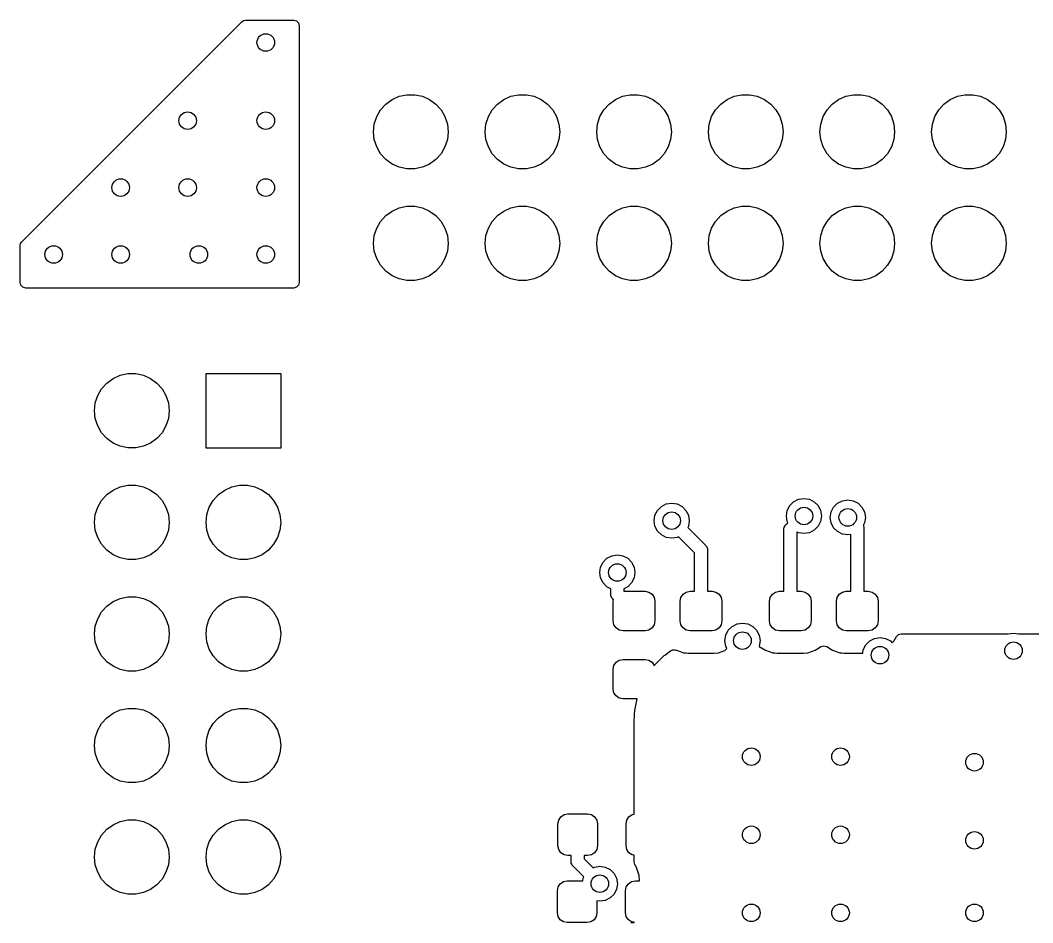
# Model space of a CAD drawing. Extents: x 6.5 to 8.1, y -3.85 to -2.25.
# Drawn here: x 6.5 to 7.407, y -3.059 to -2.25 of the extents above; entities that cross this region are included whole.
import ezdxf

# ---------------------------------------------------------------- set-up
doc = ezdxf.new("R2010")
doc.units = 0
doc.header["$MEASUREMENT"] = 0
doc.layers.add('BLACK', color=7, linetype='CONTINUOUS')

msp = doc.modelspace()

# ---------------------------------------------------------------- linework, layer by layer
at = {"layer": 'BLACK', "linetype": 'CONTINUOUS'}
for p, q in [((6.50145, -2.44858), (6.69858, -2.25145)), ((6.69858, -2.25145), (6.70016, -2.25039)), ((6.70016, -2.25039), (6.70203, -2.25002)), ((6.70203, -2.25002), (6.74512, -2.25002)), ((6.74512, -2.25002), (6.74756, -2.25067)), ((6.74756, -2.25067), (6.74935, -2.25246)), ((6.74935, -2.25246), (6.75, -2.2549)), ((6.75, -2.2549), (6.75, -2.48512)), ((6.82761, -2.32513), (6.83327, -2.32102)), ((6.83327, -2.32102), (6.83966, -2.31817)), ((6.83966, -2.31817), (6.8465, -2.31672)), ((6.8465, -2.31672), (6.8535, -2.31672)), ((6.8535, -2.31672), (6.86034, -2.31817)), ((6.86034, -2.31817), (6.86673, -2.32102)), ((6.86673, -2.32102), (6.87239, -2.32513)), ((6.92761, -2.32513), (6.93327, -2.32102)), ((6.93327, -2.32102), (6.93966, -2.31817)), ((6.93966, -2.31817), (6.9465, -2.31672)), ((6.9465, -2.31672), (6.9535, -2.31672)), ((6.9535, -2.31672), (6.96034, -2.31817)), ((6.96034, -2.31817), (6.96673, -2.32102)), ((6.96673, -2.32102), (6.97239, -2.32513)), ((7.02761, -2.32513), (7.03327, -2.32102)), ((7.03327, -2.32102), (7.03966, -2.31817)), ((7.03966, -2.31817), (7.0465, -2.31672)), ((7.0465, -2.31672), (7.0535, -2.31672)), ((7.0535, -2.31672), (7.06034, -2.31817)), ((7.06034, -2.31817), (7.06673, -2.32102)), ((7.06673, -2.32102), (7.07239, -2.32513)), ((7.12761, -2.32513), (7.13327, -2.32102)), ((7.13327, -2.32102), (7.13966, -2.31817)), ((7.13966, -2.31817), (7.1465, -2.31672)), ((7.1465, -2.31672), (7.1535, -2.31672)), ((7.1535, -2.31672), (7.16034, -2.31817)), ((7.16034, -2.31817), (7.16673, -2.32102)), ((7.16673, -2.32102), (7.17239, -2.32513)), ((7.22761, -2.32513), (7.23327, -2.32102)), ((7.23327, -2.32102), (7.23966, -2.31817)), ((7.23966, -2.31817), (7.2465, -2.31672)), ((7.2465, -2.31672), (7.2535, -2.31672)), ((7.2535, -2.31672), (7.26034, -2.31817)), ((7.26034, -2.31817), (7.26673, -2.32102)), ((7.26673, -2.32102), (7.27239, -2.32513)), ((7.32761, -2.32513), (7.33327, -2.32102)), ((7.33327, -2.32102), (7.33966, -2.31817)), ((7.33966, -2.31817), (7.3465, -2.31672)), ((7.3465, -2.31672), (7.3535, -2.31672)), ((7.3535, -2.31672), (7.36034, -2.31817)), ((7.36034, -2.31817), (7.36673, -2.32102)), ((7.36673, -2.32102), (7.37239, -2.32513)), ((6.81943, -2.33639), (6.82293, -2.33033)), ((6.82293, -2.33033), (6.82761, -2.32513)), ((6.87239, -2.32513), (6.87707, -2.33033)), ((6.87707, -2.33033), (6.88057, -2.33639)), ((6.91943, -2.33639), (6.92293, -2.33033)), ((6.92293, -2.33033), (6.92761, -2.32513)), ((6.97239, -2.32513), (6.97707, -2.33033)), ((6.97707, -2.33033), (6.98057, -2.33639)), ((7.01943, -2.33639), (7.02293, -2.33033)), ((7.02293, -2.33033), (7.02761, -2.32513)), ((7.07239, -2.32513), (7.07707, -2.33033)), ((7.07707, -2.33033), (7.08057, -2.33639)), ((7.11943, -2.33639), (7.12293, -2.33033)), ((7.12293, -2.33033), (7.12761, -2.32513)), ((7.17239, -2.32513), (7.17707, -2.33033)), ((7.17707, -2.33033), (7.18057, -2.33639)), ((7.21943, -2.33639), (7.22293, -2.33033)), ((7.22293, -2.33033), (7.22761, -2.32513)), ((7.27239, -2.32513), (7.27707, -2.33033)), ((7.27707, -2.33033), (7.28057, -2.33639)), ((7.31943, -2.33639), (7.32293, -2.33033)), ((7.32293, -2.33033), (7.32761, -2.32513)), ((7.37239, -2.32513), (7.37707, -2.33033)), ((7.37707, -2.33033), (7.38057, -2.33639)), ((6.81727, -2.34304), (6.81943, -2.33639)), ((6.88057, -2.33639), (6.88273, -2.34304)), ((6.91727, -2.34304), (6.91943, -2.33639)), ((6.98057, -2.33639), (6.98273, -2.34304)), ((7.01727, -2.34304), (7.01943, -2.33639)), ((7.08057, -2.33639), (7.08273, -2.34304)), ((7.11727, -2.34304), (7.11943, -2.33639)), ((7.18057, -2.33639), (7.18273, -2.34304)), ((7.21727, -2.34304), (7.21943, -2.33639)), ((7.28057, -2.33639), (7.28273, -2.34304)), ((7.31727, -2.34304), (7.31943, -2.33639)), ((7.38057, -2.33639), (7.38273, -2.34304)), ((6.81654, -2.35), (6.81727, -2.34304)), ((6.88273, -2.34304), (6.88346, -2.35)), ((6.91654, -2.35), (6.91727, -2.34304)), ((6.98273, -2.34304), (6.98346, -2.35)), ((7.01654, -2.35), (7.01727, -2.34304)), ((7.08273, -2.34304), (7.08346, -2.35)), ((7.11654, -2.35), (7.11727, -2.34304)), ((7.18273, -2.34304), (7.18346, -2.35)), ((7.21654, -2.35), (7.21727, -2.34304)), ((7.28273, -2.34304), (7.28346, -2.35)), ((7.31654, -2.35), (7.31727, -2.34304)), ((7.38273, -2.34304), (7.38346, -2.35)), ((6.81727, -2.35696), (6.81654, -2.35)), ((6.81943, -2.36361), (6.81727, -2.35696)), ((6.88273, -2.35696), (6.88057, -2.36361)), ((6.88346, -2.35), (6.88273, -2.35696)), ((6.91727, -2.35696), (6.91654, -2.35)), ((6.91943, -2.36361), (6.91727, -2.35696)), ((6.98273, -2.35696), (6.98057, -2.36361)), ((6.98346, -2.35), (6.98273, -2.35696)), ((7.01727, -2.35696), (7.01654, -2.35)), ((7.01943, -2.36361), (7.01727, -2.35696)), ((7.08273, -2.35696), (7.08057, -2.36361)), ((7.08346, -2.35), (7.08273, -2.35696)), ((7.11727, -2.35696), (7.11654, -2.35)), ((7.11943, -2.36361), (7.11727, -2.35696)), ((7.18273, -2.35696), (7.18057, -2.36361)), ((7.18346, -2.35), (7.18273, -2.35696)), ((7.21727, -2.35696), (7.21654, -2.35)), ((7.21943, -2.36361), (7.21727, -2.35696)), ((7.28273, -2.35696), (7.28057, -2.36361)), ((7.28346, -2.35), (7.28273, -2.35696)), ((7.31727, -2.35696), (7.31654, -2.35)), ((7.31943, -2.36361), (7.31727, -2.35696)), ((7.38273, -2.35696), (7.38057, -2.36361)), ((7.38346, -2.35), (7.38273, -2.35696)), ((6.82293, -2.36967), (6.81943, -2.36361)), ((6.88057, -2.36361), (6.87707, -2.36967)), ((6.92293, -2.36967), (6.91943, -2.36361)), ((6.98057, -2.36361), (6.97707, -2.36967)), ((7.02293, -2.36967), (7.01943, -2.36361)), ((7.08057, -2.36361), (7.07707, -2.36967)), ((7.12293, -2.36967), (7.11943, -2.36361)), ((7.18057, -2.36361), (7.17707, -2.36967)), ((7.22293, -2.36967), (7.21943, -2.36361)), ((7.28057, -2.36361), (7.27707, -2.36967)), ((7.32293, -2.36967), (7.31943, -2.36361)), ((7.38057, -2.36361), (7.37707, -2.36967)), ((6.82761, -2.37487), (6.82293, -2.36967)), ((6.83327, -2.37898), (6.82761, -2.37487)), ((6.87239, -2.37487), (6.86673, -2.37898)), ((6.87707, -2.36967), (6.87239, -2.37487)), ((6.92761, -2.37487), (6.92293, -2.36967)), ((6.93327, -2.37898), (6.92761, -2.37487)), ((6.97239, -2.37487), (6.96673, -2.37898)), ((6.97707, -2.36967), (6.97239, -2.37487)), ((7.02761, -2.37487), (7.02293, -2.36967)), ((7.03327, -2.37898), (7.02761, -2.37487)), ((7.07239, -2.37487), (7.06673, -2.37898)), ((7.07707, -2.36967), (7.07239, -2.37487)), ((7.12761, -2.37487), (7.12293, -2.36967)), ((7.13327, -2.37898), (7.12761, -2.37487)), ((7.17239, -2.37487), (7.16673, -2.37898)), ((7.17707, -2.36967), (7.17239, -2.37487)), ((7.22761, -2.37487), (7.22293, -2.36967)), ((7.23327, -2.37898), (7.22761, -2.37487)), ((7.27239, -2.37487), (7.26673, -2.37898)), ((7.27707, -2.36967), (7.27239, -2.37487)), ((7.32761, -2.37487), (7.32293, -2.36967)), ((7.33327, -2.37898), (7.32761, -2.37487)), ((7.37239, -2.37487), (7.36673, -2.37898)), ((7.37707, -2.36967), (7.37239, -2.37487)), ((6.83966, -2.38183), (6.83327, -2.37898)), ((6.8465, -2.38328), (6.83966, -2.38183)), ((6.8535, -2.38328), (6.8465, -2.38328)), ((6.86034, -2.38183), (6.8535, -2.38328)), ((6.86673, -2.37898), (6.86034, -2.38183)), ((6.93966, -2.38183), (6.93327, -2.37898)), ((6.9465, -2.38328), (6.93966, -2.38183)), ((6.9535, -2.38328), (6.9465, -2.38328)), ((6.96034, -2.38183), (6.9535, -2.38328)), ((6.96673, -2.37898), (6.96034, -2.38183)), ((7.03966, -2.38183), (7.03327, -2.37898)), ((7.0465, -2.38328), (7.03966, -2.38183)), ((7.0535, -2.38328), (7.0465, -2.38328)), ((7.06034, -2.38183), (7.0535, -2.38328)), ((7.06673, -2.37898), (7.06034, -2.38183)), ((7.13966, -2.38183), (7.13327, -2.37898)), ((7.1465, -2.38328), (7.13966, -2.38183)), ((7.1535, -2.38328), (7.1465, -2.38328)), ((7.16034, -2.38183), (7.1535, -2.38328)), ((7.16673, -2.37898), (7.16034, -2.38183)), ((7.23966, -2.38183), (7.23327, -2.37898)), ((7.2465, -2.38328), (7.23966, -2.38183)), ((7.2535, -2.38328), (7.2465, -2.38328)), ((7.26034, -2.38183), (7.2535, -2.38328)), ((7.26673, -2.37898), (7.26034, -2.38183)), ((7.33966, -2.38183), (7.33327, -2.37898)), ((7.3465, -2.38328), (7.33966, -2.38183)), ((7.3535, -2.38328), (7.3465, -2.38328)), ((7.36034, -2.38183), (7.3535, -2.38328)), ((7.36673, -2.37898), (7.36034, -2.38183)), ((6.82761, -2.42513), (6.83327, -2.42102)), ((6.83327, -2.42102), (6.83966, -2.41817)), ((6.83966, -2.41817), (6.8465, -2.41672)), ((6.8465, -2.41672), (6.8535, -2.41672)), ((6.8535, -2.41672), (6.86034, -2.41817)), ((6.86034, -2.41817), (6.86673, -2.42102)), ((6.86673, -2.42102), (6.87239, -2.42513)), ((6.92761, -2.42513), (6.93327, -2.42102)), ((6.93327, -2.42102), (6.93966, -2.41817)), ((6.93966, -2.41817), (6.9465, -2.41672)), ((6.9465, -2.41672), (6.9535, -2.41672)), ((6.9535, -2.41672), (6.96034, -2.41817)), ((6.96034, -2.41817), (6.96673, -2.42102)), ((6.96673, -2.42102), (6.97239, -2.42513)), ((7.02761, -2.42513), (7.03327, -2.42102)), ((7.03327, -2.42102), (7.03966, -2.41817)), ((7.03966, -2.41817), (7.0465, -2.41672)), ((7.0465, -2.41672), (7.0535, -2.41672)), ((7.0535, -2.41672), (7.06034, -2.41817)), ((7.06034, -2.41817), (7.06673, -2.42102)), ((7.06673, -2.42102), (7.07239, -2.42513)), ((7.12761, -2.42513), (7.13327, -2.42102)), ((7.13327, -2.42102), (7.13966, -2.41817)), ((7.13966, -2.41817), (7.1465, -2.41672)), ((7.1465, -2.41672), (7.1535, -2.41672)), ((7.1535, -2.41672), (7.16034, -2.41817)), ((7.16034, -2.41817), (7.16673, -2.42102)), ((7.16673, -2.42102), (7.17239, -2.42513)), ((7.22761, -2.42513), (7.23327, -2.42102)), ((7.23327, -2.42102), (7.23966, -2.41817)), ((7.23966, -2.41817), (7.2465, -2.41672)), ((7.2465, -2.41672), (7.2535, -2.41672)), ((7.2535, -2.41672), (7.26034, -2.41817)), ((7.26034, -2.41817), (7.26673, -2.42102)), ((7.26673, -2.42102), (7.27239, -2.42513)), ((7.32761, -2.42513), (7.33327, -2.42102)), ((7.33327, -2.42102), (7.33966, -2.41817)), ((7.33966, -2.41817), (7.3465, -2.41672)), ((7.3465, -2.41672), (7.3535, -2.41672)), ((7.3535, -2.41672), (7.36034, -2.41817)), ((7.36034, -2.41817), (7.36673, -2.42102)), ((7.36673, -2.42102), (7.37239, -2.42513)), ((6.81943, -2.43639), (6.82293, -2.43033)), ((6.82293, -2.43033), (6.82761, -2.42513)), ((6.87239, -2.42513), (6.87707, -2.43033)), ((6.87707, -2.43033), (6.88057, -2.43639)), ((6.91943, -2.43639), (6.92293, -2.43033)), ((6.92293, -2.43033), (6.92761, -2.42513)), ((6.97239, -2.42513), (6.97707, -2.43033)), ((6.97707, -2.43033), (6.98057, -2.43639)), ((7.01943, -2.43639), (7.02293, -2.43033)), ((7.02293, -2.43033), (7.02761, -2.42513)), ((7.07239, -2.42513), (7.07707, -2.43033)), ((7.07707, -2.43033), (7.08057, -2.43639)), ((7.11943, -2.43639), (7.12293, -2.43033)), ((7.12293, -2.43033), (7.12761, -2.42513)), ((7.17239, -2.42513), (7.17707, -2.43033)), ((7.17707, -2.43033), (7.18057, -2.43639)), ((7.21943, -2.43639), (7.22293, -2.43033)), ((7.22293, -2.43033), (7.22761, -2.42513)), ((7.27239, -2.42513), (7.27707, -2.43033)), ((7.27707, -2.43033), (7.28057, -2.43639)), ((7.31943, -2.43639), (7.32293, -2.43033)), ((7.32293, -2.43033), (7.32761, -2.42513)), ((7.37239, -2.42513), (7.37707, -2.43033)), ((7.37707, -2.43033), (7.38057, -2.43639)), ((6.81727, -2.44304), (6.81943, -2.43639)), ((6.88057, -2.43639), (6.88273, -2.44304)), ((6.91727, -2.44304), (6.91943, -2.43639)), ((6.98057, -2.43639), (6.98273, -2.44304)), ((7.01727, -2.44304), (7.01943, -2.43639)), ((7.08057, -2.43639), (7.08273, -2.44304)), ((7.11727, -2.44304), (7.11943, -2.43639)), ((7.18057, -2.43639), (7.18273, -2.44304)), ((7.21727, -2.44304), (7.21943, -2.43639)), ((7.28057, -2.43639), (7.28273, -2.44304)), ((7.31727, -2.44304), (7.31943, -2.43639)), ((7.38057, -2.43639), (7.38273, -2.44304)), ((6.50039, -2.45016), (6.50145, -2.44858)), ((6.81654, -2.45), (6.81727, -2.44304)), ((6.88273, -2.44304), (6.88346, -2.45)), ((6.91654, -2.45), (6.91727, -2.44304)), ((6.98273, -2.44304), (6.98346, -2.45)), ((7.01654, -2.45), (7.01727, -2.44304)), ((7.08273, -2.44304), (7.08346, -2.45)), ((7.11654, -2.45), (7.11727, -2.44304)), ((7.18273, -2.44304), (7.18346, -2.45)), ((7.21654, -2.45), (7.21727, -2.44304)), ((7.28273, -2.44304), (7.28346, -2.45)), ((7.31654, -2.45), (7.31727, -2.44304)), ((7.38273, -2.44304), (7.38346, -2.45)), ((6.50002, -2.45203), (6.50039, -2.45016)), ((6.50002, -2.48512), (6.50002, -2.45203)), ((6.81727, -2.45696), (6.81654, -2.45)), ((6.81943, -2.46361), (6.81727, -2.45696)), ((6.88273, -2.45696), (6.88057, -2.46361)), ((6.88346, -2.45), (6.88273, -2.45696)), ((6.91727, -2.45696), (6.91654, -2.45)), ((6.91943, -2.46361), (6.91727, -2.45696)), ((6.98273, -2.45696), (6.98057, -2.46361)), ((6.98346, -2.45), (6.98273, -2.45696)), ((7.01727, -2.45696), (7.01654, -2.45)), ((7.01943, -2.46361), (7.01727, -2.45696)), ((7.08273, -2.45696), (7.08057, -2.46361)), ((7.08346, -2.45), (7.08273, -2.45696)), ((7.11727, -2.45696), (7.11654, -2.45)), ((7.11943, -2.46361), (7.11727, -2.45696)), ((7.18273, -2.45696), (7.18057, -2.46361)), ((7.18346, -2.45), (7.18273, -2.45696)), ((7.21727, -2.45696), (7.21654, -2.45)), ((7.21943, -2.46361), (7.21727, -2.45696)), ((7.28273, -2.45696), (7.28057, -2.46361)), ((7.28346, -2.45), (7.28273, -2.45696)), ((7.31727, -2.45696), (7.31654, -2.45)), ((7.31943, -2.46361), (7.31727, -2.45696)), ((7.38273, -2.45696), (7.38057, -2.46361)), ((7.38346, -2.45), (7.38273, -2.45696)), ((6.82293, -2.46967), (6.81943, -2.46361)), ((6.88057, -2.46361), (6.87707, -2.46967)), ((6.92293, -2.46967), (6.91943, -2.46361)), ((6.98057, -2.46361), (6.97707, -2.46967)), ((7.02293, -2.46967), (7.01943, -2.46361)), ((7.08057, -2.46361), (7.07707, -2.46967)), ((7.12293, -2.46967), (7.11943, -2.46361)), ((7.18057, -2.46361), (7.17707, -2.46967)), ((7.22293, -2.46967), (7.21943, -2.46361)), ((7.28057, -2.46361), (7.27707, -2.46967)), ((7.32293, -2.46967), (7.31943, -2.46361)), ((7.38057, -2.46361), (7.37707, -2.46967)), ((6.82761, -2.47487), (6.82293, -2.46967)), ((6.83327, -2.47898), (6.82761, -2.47487)), ((6.87239, -2.47487), (6.86673, -2.47898)), ((6.87707, -2.46967), (6.87239, -2.47487)), ((6.92761, -2.47487), (6.92293, -2.46967)), ((6.93327, -2.47898), (6.92761, -2.47487)), ((6.97239, -2.47487), (6.96673, -2.47898)), ((6.97707, -2.46967), (6.97239, -2.47487)), ((7.02761, -2.47487), (7.02293, -2.46967)), ((7.03327, -2.47898), (7.02761, -2.47487)), ((7.07239, -2.47487), (7.06673, -2.47898)), ((7.07707, -2.46967), (7.07239, -2.47487)), ((7.12761, -2.47487), (7.12293, -2.46967)), ((7.13327, -2.47898), (7.12761, -2.47487)), ((7.17239, -2.47487), (7.16673, -2.47898)), ((7.17707, -2.46967), (7.17239, -2.47487)), ((7.22761, -2.47487), (7.22293, -2.46967)), ((7.23327, -2.47898), (7.22761, -2.47487)), ((7.27239, -2.47487), (7.26673, -2.47898)), ((7.27707, -2.46967), (7.27239, -2.47487)), ((7.32761, -2.47487), (7.32293, -2.46967)), ((7.33327, -2.47898), (7.32761, -2.47487)), ((7.37239, -2.47487), (7.36673, -2.47898)), ((7.37707, -2.46967), (7.37239, -2.47487)), ((6.50067, -2.48756), (6.50002, -2.48512)), ((6.75, -2.48512), (6.74935, -2.48756)), ((6.83966, -2.48183), (6.83327, -2.47898)), ((6.8465, -2.48328), (6.83966, -2.48183)), ((6.8535, -2.48328), (6.8465, -2.48328)), ((6.86034, -2.48183), (6.8535, -2.48328)), ((6.86673, -2.47898), (6.86034, -2.48183)), ((6.93966, -2.48183), (6.93327, -2.47898)), ((6.9465, -2.48328), (6.93966, -2.48183)), ((6.9535, -2.48328), (6.9465, -2.48328)), ((6.96034, -2.48183), (6.9535, -2.48328)), ((6.96673, -2.47898), (6.96034, -2.48183)), ((7.03966, -2.48183), (7.03327, -2.47898)), ((7.0465, -2.48328), (7.03966, -2.48183)), ((7.0535, -2.48328), (7.0465, -2.48328)), ((7.06034, -2.48183), (7.0535, -2.48328)), ((7.06673, -2.47898), (7.06034, -2.48183)), ((7.13966, -2.48183), (7.13327, -2.47898)), ((7.1465, -2.48328), (7.13966, -2.48183)), ((7.1535, -2.48328), (7.1465, -2.48328)), ((7.16034, -2.48183), (7.1535, -2.48328)), ((7.16673, -2.47898), (7.16034, -2.48183)), ((7.23966, -2.48183), (7.23327, -2.47898)), ((7.2465, -2.48328), (7.23966, -2.48183)), ((7.2535, -2.48328), (7.2465, -2.48328)), ((7.26034, -2.48183), (7.2535, -2.48328)), ((7.26673, -2.47898), (7.26034, -2.48183)), ((7.33966, -2.48183), (7.33327, -2.47898)), ((7.3465, -2.48328), (7.33966, -2.48183)), ((7.3535, -2.48328), (7.3465, -2.48328)), ((7.36034, -2.48183), (7.3535, -2.48328)), ((7.36673, -2.47898), (7.36034, -2.48183)), ((6.50246, -2.48935), (6.50067, -2.48756)), ((6.5049, -2.49), (6.50246, -2.48935)), ((6.74512, -2.49), (6.5049, -2.49)), ((6.74756, -2.48935), (6.74512, -2.49)), ((6.74935, -2.48756), (6.74756, -2.48935)), ((6.58966, -2.56817), (6.5965, -2.56672)), ((6.5965, -2.56672), (6.6035, -2.56672)), ((6.6035, -2.56672), (6.61034, -2.56817)), ((6.66654, -2.63346), (6.66654, -2.56654)), ((6.66654, -2.56654), (6.73346, -2.56654)), ((6.73346, -2.56654), (6.73346, -2.63346)), ((6.57293, -2.58033), (6.57761, -2.57513)), ((6.57761, -2.57513), (6.58327, -2.57102)), ((6.58327, -2.57102), (6.58966, -2.56817)), ((6.61034, -2.56817), (6.61673, -2.57102)), ((6.61673, -2.57102), (6.62239, -2.57513)), ((6.62239, -2.57513), (6.62707, -2.58033)), ((6.56943, -2.58639), (6.57293, -2.58033)), ((6.62707, -2.58033), (6.63057, -2.58639)), ((6.56654, -2.6), (6.56727, -2.59304)), ((6.56727, -2.59304), (6.56943, -2.58639)), ((6.63057, -2.58639), (6.63273, -2.59304)), ((6.63273, -2.59304), (6.63346, -2.6)), ((6.56727, -2.60696), (6.56654, -2.6)), ((6.63346, -2.6), (6.63273, -2.60696)), ((6.56943, -2.61361), (6.56727, -2.60696)), ((6.63273, -2.60696), (6.63057, -2.61361)), ((6.57293, -2.61967), (6.56943, -2.61361)), ((6.57761, -2.62487), (6.57293, -2.61967)), ((6.62707, -2.61967), (6.62239, -2.62487)), ((6.63057, -2.61361), (6.62707, -2.61967)), ((6.58327, -2.62898), (6.57761, -2.62487)), ((6.58966, -2.63183), (6.58327, -2.62898)), ((6.61673, -2.62898), (6.61034, -2.63183)), ((6.62239, -2.62487), (6.61673, -2.62898)), ((6.5965, -2.63328), (6.58966, -2.63183)), ((6.6035, -2.63328), (6.5965, -2.63328)), ((6.61034, -2.63183), (6.6035, -2.63328)), ((6.73346, -2.63346), (6.66654, -2.63346)), ((6.58966, -2.66817), (6.5965, -2.66672)), ((6.5965, -2.66672), (6.6035, -2.66672)), ((6.6035, -2.66672), (6.61034, -2.66817)), ((6.68966, -2.66817), (6.6965, -2.66672)), ((6.6965, -2.66672), (6.7035, -2.66672)), ((6.7035, -2.66672), (6.71034, -2.66817)), ((6.57293, -2.68033), (6.57761, -2.67513)), ((6.57761, -2.67513), (6.58327, -2.67102)), ((6.58327, -2.67102), (6.58966, -2.66817)), ((6.61034, -2.66817), (6.61673, -2.67102)), ((6.61673, -2.67102), (6.62239, -2.67513)), ((6.62239, -2.67513), (6.62707, -2.68033)), ((6.67293, -2.68033), (6.67761, -2.67513)), ((6.67761, -2.67513), (6.68327, -2.67102)), ((6.68327, -2.67102), (6.68966, -2.66817)), ((6.71034, -2.66817), (6.71673, -2.67102)), ((6.71673, -2.67102), (6.72239, -2.67513)), ((6.72239, -2.67513), (6.72707, -2.68033)), ((6.56943, -2.68639), (6.57293, -2.68033)), ((6.62707, -2.68033), (6.63057, -2.68639)), ((6.66943, -2.68639), (6.67293, -2.68033)), ((6.72707, -2.68033), (6.73057, -2.68639)), ((7.07445, -2.68578), (7.07884, -2.68354)), ((7.07884, -2.68354), (7.08371, -2.68277)), ((7.08371, -2.68277), (7.08858, -2.68354)), ((7.08858, -2.68354), (7.09297, -2.68578)), ((7.18722, -2.68943), (7.18946, -2.68504)), ((7.18946, -2.68504), (7.19294, -2.68156)), ((7.19294, -2.68156), (7.19733, -2.67932)), ((7.19733, -2.67932), (7.2022, -2.67855)), ((7.2022, -2.67855), (7.20707, -2.67932)), ((7.20707, -2.67932), (7.21146, -2.68156)), ((7.21146, -2.68156), (7.21494, -2.68504)), ((7.21494, -2.68504), (7.21718, -2.68943)), ((7.22872, -2.68634), (7.2322, -2.68285)), ((7.2322, -2.68285), (7.2366, -2.68062)), ((7.2366, -2.68062), (7.24146, -2.67985)), ((7.24146, -2.67985), (7.24633, -2.68062)), ((7.24633, -2.68062), (7.25072, -2.68285)), ((7.25072, -2.68285), (7.2542, -2.68634)), ((6.56654, -2.7), (6.56727, -2.69304)), ((6.56727, -2.69304), (6.56943, -2.68639)), ((6.63057, -2.68639), (6.63273, -2.69304)), ((6.63273, -2.69304), (6.63346, -2.7)), ((6.66654, -2.7), (6.66727, -2.69304)), ((6.66727, -2.69304), (6.66943, -2.68639)), ((6.73057, -2.68639), (6.73273, -2.69304)), ((6.73273, -2.69304), (6.73346, -2.7)), ((7.06796, -2.69852), (7.06873, -2.69365)), ((7.06873, -2.69365), (7.07097, -2.68926)), ((7.07097, -2.68926), (7.07445, -2.68578)), ((7.09297, -2.68578), (7.09645, -2.68926)), ((7.09645, -2.68926), (7.09869, -2.69365)), ((7.09869, -2.69365), (7.09946, -2.69852)), ((7.18645, -2.6943), (7.18722, -2.68943)), ((7.18722, -2.69917), (7.18645, -2.6943)), ((7.21718, -2.68943), (7.21795, -2.6943)), ((7.21795, -2.6943), (7.21718, -2.69917)), ((7.22571, -2.69559), (7.22648, -2.69073)), ((7.22648, -2.69073), (7.22872, -2.68634)), ((7.2542, -2.68634), (7.25644, -2.69073)), ((7.25644, -2.69073), (7.25721, -2.69559)), ((6.56727, -2.70696), (6.56654, -2.7)), ((6.63346, -2.7), (6.63273, -2.70696)), ((6.66727, -2.70696), (6.66654, -2.7)), ((6.73346, -2.7), (6.73273, -2.70696)), ((7.06873, -2.70339), (7.06796, -2.69852)), ((7.07097, -2.70778), (7.06873, -2.70339)), ((7.09869, -2.70339), (7.09809, -2.70455)), ((7.09946, -2.69852), (7.09869, -2.70339)), ((7.18489, -2.70355), (7.18544, -2.703)), ((7.18544, -2.703), (7.18582, -2.70232)), ((7.18582, -2.70232), (7.18782, -2.70033)), ((7.18782, -2.70033), (7.18722, -2.69917)), ((7.21718, -2.69917), (7.21494, -2.70356)), ((7.22648, -2.70046), (7.22571, -2.69559)), ((7.22872, -2.70485), (7.22648, -2.70046)), ((7.25644, -2.70046), (7.25551, -2.70228)), ((7.25551, -2.70228), (7.2557, -2.7026)), ((7.2557, -2.7026), (7.2557, -2.70338)), ((7.2557, -2.70338), (7.25591, -2.70413)), ((7.25721, -2.69559), (7.25644, -2.70046)), ((6.56943, -2.71361), (6.56727, -2.70696)), ((6.63273, -2.70696), (6.63057, -2.71361)), ((6.66943, -2.71361), (6.66727, -2.70696)), ((6.73273, -2.70696), (6.73057, -2.71361)), ((7.07445, -2.71126), (7.07097, -2.70778)), ((7.07884, -2.7135), (7.07445, -2.71126)), ((7.09809, -2.70455), (7.11418, -2.72063)), ((7.18409, -2.7065), (7.1843, -2.70575)), ((7.18409, -2.76177), (7.18409, -2.7065)), ((7.1843, -2.70497), (7.18468, -2.7043)), ((7.1843, -2.70575), (7.1843, -2.70497)), ((7.18468, -2.7043), (7.18489, -2.70355)), ((7.19617, -2.70868), (7.19591, -2.70895)), ((7.19591, -2.70895), (7.19591, -2.76177)), ((7.19733, -2.70928), (7.19617, -2.70868)), ((7.2022, -2.71005), (7.19733, -2.70928)), ((7.20707, -2.70928), (7.2022, -2.71005)), ((7.21146, -2.70704), (7.20707, -2.70928)), ((7.21494, -2.70356), (7.21146, -2.70704)), ((7.2322, -2.70833), (7.22872, -2.70485)), ((7.2366, -2.71057), (7.2322, -2.70833)), ((7.24146, -2.71134), (7.2366, -2.71057)), ((7.24409, -2.71093), (7.24146, -2.71134)), ((7.24409, -2.76177), (7.24409, -2.71093)), ((7.25591, -2.70413), (7.25591, -2.76177)), ((6.57293, -2.71967), (6.56943, -2.71361)), ((6.57761, -2.72487), (6.57293, -2.71967)), ((6.62707, -2.71967), (6.62239, -2.72487)), ((6.63057, -2.71361), (6.62707, -2.71967)), ((6.67293, -2.71967), (6.66943, -2.71361)), ((6.67761, -2.72487), (6.67293, -2.71967)), ((6.72707, -2.71967), (6.72239, -2.72487)), ((6.73057, -2.71361), (6.72707, -2.71967)), ((7.08371, -2.71427), (7.07884, -2.7135)), ((7.08858, -2.7135), (7.08371, -2.71427)), ((7.08974, -2.7129), (7.08858, -2.7135)), ((7.10409, -2.72726), (7.08974, -2.7129)), ((7.11418, -2.72063), (7.11456, -2.72131)), ((7.11456, -2.72131), (7.11511, -2.72186)), ((6.58327, -2.72898), (6.57761, -2.72487)), ((6.58966, -2.73183), (6.58327, -2.72898)), ((6.61673, -2.72898), (6.61034, -2.73183)), ((6.62239, -2.72487), (6.61673, -2.72898)), ((6.68327, -2.72898), (6.67761, -2.72487)), ((6.68966, -2.73183), (6.68327, -2.72898)), ((6.71673, -2.72898), (6.71034, -2.73183)), ((6.72239, -2.72487), (6.71673, -2.72898)), ((7.02574, -2.73226), (7.03013, -2.73002)), ((7.03013, -2.73002), (7.035, -2.72925)), ((7.035, -2.72925), (7.03987, -2.73002)), ((7.03987, -2.73002), (7.04426, -2.73226)), ((7.10409, -2.76177), (7.10409, -2.72726)), ((7.11511, -2.72186), (7.11532, -2.72261)), ((7.11532, -2.72261), (7.1157, -2.72328)), ((7.1157, -2.72328), (7.1157, -2.72406)), ((7.1157, -2.72406), (7.11591, -2.72481)), ((7.11591, -2.72481), (7.11591, -2.76177)), ((6.5965, -2.73328), (6.58966, -2.73183)), ((6.6035, -2.73328), (6.5965, -2.73328)), ((6.61034, -2.73183), (6.6035, -2.73328)), ((6.6965, -2.73328), (6.68966, -2.73183)), ((6.7035, -2.73328), (6.6965, -2.73328)), ((6.71034, -2.73183), (6.7035, -2.73328)), ((7.02002, -2.74013), (7.02226, -2.73574)), ((7.02226, -2.73574), (7.02574, -2.73226)), ((7.04426, -2.73226), (7.04774, -2.73574)), ((7.04774, -2.73574), (7.04998, -2.74013)), ((7.01925, -2.745), (7.02002, -2.74013)), ((7.02002, -2.74987), (7.01925, -2.745)), ((7.04998, -2.74013), (7.05075, -2.745)), ((7.05075, -2.745), (7.04998, -2.74987)), ((7.02226, -2.75426), (7.02002, -2.74987)), ((7.02574, -2.75774), (7.02226, -2.75426)), ((7.02909, -2.75945), (7.02574, -2.75774)), ((7.04426, -2.75774), (7.04091, -2.75945)), ((7.04774, -2.75426), (7.04426, -2.75774)), ((7.04998, -2.74987), (7.04774, -2.75426)), ((6.58966, -2.76817), (6.5965, -2.76672)), ((6.5965, -2.76672), (6.6035, -2.76672)), ((6.6035, -2.76672), (6.61034, -2.76817)), ((6.68966, -2.76817), (6.6965, -2.76672)), ((6.6965, -2.76672), (6.7035, -2.76672)), ((6.7035, -2.76672), (6.71034, -2.76817)), ((7.02909, -2.76449), (7.02909, -2.75945)), ((7.0293, -2.76524), (7.02909, -2.76449)), ((7.0293, -2.76602), (7.0293, -2.76524)), ((7.02968, -2.76669), (7.0293, -2.76602)), ((7.02989, -2.76744), (7.02968, -2.76669)), ((7.04091, -2.75945), (7.04091, -2.76177)), ((7.04091, -2.76177), (7.05984, -2.76177)), ((7.05984, -2.76177), (7.06323, -2.76245)), ((7.06323, -2.76245), (7.06611, -2.76437)), ((7.06611, -2.76437), (7.06803, -2.76724)), ((7.09197, -2.76724), (7.09389, -2.76437)), ((7.09389, -2.76437), (7.09677, -2.76245)), ((7.09677, -2.76245), (7.10016, -2.76177)), ((7.10016, -2.76177), (7.10409, -2.76177)), ((7.11591, -2.76177), (7.11984, -2.76177)), ((7.11984, -2.76177), (7.12323, -2.76245)), ((7.12323, -2.76245), (7.12611, -2.76437)), ((7.12611, -2.76437), (7.12803, -2.76724)), ((7.17197, -2.76724), (7.17389, -2.76437)), ((7.17389, -2.76437), (7.17677, -2.76245)), ((7.17677, -2.76245), (7.18016, -2.76177)), ((7.18016, -2.76177), (7.18409, -2.76177)), ((7.19591, -2.76177), (7.19984, -2.76177)), ((7.19984, -2.76177), (7.20323, -2.76245)), ((7.20323, -2.76245), (7.20611, -2.76437)), ((7.20611, -2.76437), (7.20803, -2.76724)), ((7.23197, -2.76724), (7.23389, -2.76437)), ((7.23389, -2.76437), (7.23677, -2.76245)), ((7.23677, -2.76245), (7.24016, -2.76177)), ((7.24016, -2.76177), (7.24409, -2.76177)), ((7.25591, -2.76177), (7.25984, -2.76177)), ((7.25984, -2.76177), (7.26323, -2.76245)), ((7.26323, -2.76245), (7.26611, -2.76437)), ((7.26611, -2.76437), (7.26803, -2.76724)), ((6.57293, -2.78033), (6.57761, -2.77513)), ((6.57761, -2.77513), (6.58327, -2.77102)), ((6.58327, -2.77102), (6.58966, -2.76817)), ((6.61034, -2.76817), (6.61673, -2.77102)), ((6.61673, -2.77102), (6.62239, -2.77513)), ((6.62239, -2.77513), (6.62707, -2.78033)), ((6.67293, -2.78033), (6.67761, -2.77513)), ((6.67761, -2.77513), (6.68327, -2.77102)), ((6.68327, -2.77102), (6.68966, -2.76817)), ((6.71034, -2.76817), (6.71673, -2.77102)), ((6.71673, -2.77102), (6.72239, -2.77513)), ((6.72239, -2.77513), (6.72707, -2.78033)), ((7.03044, -2.76799), (7.02989, -2.76744)), ((7.03082, -2.76866), (7.03044, -2.76799)), ((7.03155, -2.76939), (7.03082, -2.76866)), ((7.0313, -2.77063), (7.03155, -2.76939)), ((7.0313, -2.78835), (7.0313, -2.77063)), ((7.06803, -2.76724), (7.0687, -2.77063)), ((7.0687, -2.77063), (7.0687, -2.78835)), ((7.0913, -2.77063), (7.09197, -2.76724)), ((7.0913, -2.78835), (7.0913, -2.77063)), ((7.12803, -2.76724), (7.1287, -2.77063)), ((7.1287, -2.77063), (7.1287, -2.78835)), ((7.1713, -2.77063), (7.17197, -2.76724)), ((7.1713, -2.78835), (7.1713, -2.77063)), ((7.20803, -2.76724), (7.2087, -2.77063)), ((7.2087, -2.77063), (7.2087, -2.78835)), ((7.2313, -2.77063), (7.23197, -2.76724)), ((7.2313, -2.78835), (7.2313, -2.77063)), ((7.26803, -2.76724), (7.2687, -2.77063)), ((7.2687, -2.77063), (7.2687, -2.78835)), ((6.56943, -2.78639), (6.57293, -2.78033)), ((6.62707, -2.78033), (6.63057, -2.78639)), ((6.66943, -2.78639), (6.67293, -2.78033)), ((6.72707, -2.78033), (6.73057, -2.78639)), ((6.56654, -2.8), (6.56727, -2.79304)), ((6.56727, -2.79304), (6.56943, -2.78639)), ((6.63057, -2.78639), (6.63273, -2.79304)), ((6.63273, -2.79304), (6.63346, -2.8)), ((6.66654, -2.8), (6.66727, -2.79304)), ((6.66727, -2.79304), (6.66943, -2.78639)), ((6.73057, -2.78639), (6.73273, -2.79304)), ((6.73273, -2.79304), (6.73346, -2.8)), ((7.03197, -2.79174), (7.0313, -2.78835)), ((7.03389, -2.79461), (7.03197, -2.79174)), ((7.06803, -2.79174), (7.06611, -2.79461)), ((7.0687, -2.78835), (7.06803, -2.79174)), ((7.09197, -2.79174), (7.0913, -2.78835)), ((7.09389, -2.79461), (7.09197, -2.79174)), ((7.12803, -2.79174), (7.12611, -2.79461)), ((7.1287, -2.78835), (7.12803, -2.79174)), ((7.13434, -2.79674), (7.13783, -2.79326)), ((7.13783, -2.79326), (7.14222, -2.79102)), ((7.14222, -2.79102), (7.14708, -2.79025)), ((7.14708, -2.79025), (7.15195, -2.79102)), ((7.15195, -2.79102), (7.15634, -2.79326)), ((7.15634, -2.79326), (7.15982, -2.79674)), ((7.17197, -2.79174), (7.1713, -2.78835)), ((7.17389, -2.79461), (7.17197, -2.79174)), ((7.20803, -2.79174), (7.20611, -2.79461)), ((7.2087, -2.78835), (7.20803, -2.79174)), ((7.23197, -2.79174), (7.2313, -2.78835)), ((7.23389, -2.79461), (7.23197, -2.79174)), ((7.26803, -2.79174), (7.26611, -2.79461)), ((7.2687, -2.78835), (7.26803, -2.79174)), ((6.56727, -2.80696), (6.56654, -2.8)), ((6.63346, -2.8), (6.63273, -2.80696)), ((6.66727, -2.80696), (6.66654, -2.8)), ((6.73346, -2.8), (6.73273, -2.80696)), ((7.03677, -2.79653), (7.03389, -2.79461)), ((7.04016, -2.7972), (7.03677, -2.79653)), ((7.05984, -2.7972), (7.04016, -2.7972)), ((7.06323, -2.79653), (7.05984, -2.7972)), ((7.06611, -2.79461), (7.06323, -2.79653)), ((7.09677, -2.79653), (7.09389, -2.79461)), ((7.10016, -2.7972), (7.09677, -2.79653)), ((7.11984, -2.7972), (7.10016, -2.7972)), ((7.12323, -2.79653), (7.11984, -2.7972)), ((7.12611, -2.79461), (7.12323, -2.79653)), ((7.13134, -2.806), (7.13211, -2.80113)), ((7.13211, -2.80113), (7.13434, -2.79674)), ((7.15982, -2.79674), (7.16206, -2.80113)), ((7.16206, -2.80113), (7.16283, -2.806)), ((7.17677, -2.79653), (7.17389, -2.79461)), ((7.18016, -2.7972), (7.17677, -2.79653)), ((7.19984, -2.7972), (7.18016, -2.7972)), ((7.20323, -2.79653), (7.19984, -2.7972)), ((7.20611, -2.79461), (7.20323, -2.79653)), ((7.23677, -2.79653), (7.23389, -2.79461)), ((7.24016, -2.7972), (7.23677, -2.79653)), ((7.25984, -2.7972), (7.24016, -2.7972)), ((7.26323, -2.79653), (7.25984, -2.7972)), ((7.26611, -2.79461), (7.26323, -2.79653)), ((7.28265, -2.80638), (7.28515, -2.80232)), ((7.28515, -2.80232), (7.28693, -2.80062)), ((7.28693, -2.80062), (7.28931, -2.8)), ((7.28931, -2.8), (7.38528, -2.8)), ((7.38528, -2.8), (7.39, -2.79925)), ((7.39, -2.79925), (7.39472, -2.8)), ((7.39472, -2.8), (7.47109, -2.8)), ((6.56943, -2.81361), (6.56727, -2.80696)), ((6.63273, -2.80696), (6.63057, -2.81361)), ((6.66943, -2.81361), (6.66727, -2.80696)), ((6.73273, -2.80696), (6.73057, -2.81361)), ((7.13211, -2.81086), (7.13134, -2.806)), ((7.13324, -2.81309), (7.13211, -2.81086)), ((7.16206, -2.81086), (7.16199, -2.81101)), ((7.16199, -2.81101), (7.16212, -2.81115)), ((7.16283, -2.806), (7.16206, -2.81086)), ((7.16212, -2.81115), (7.16212, -2.81115)), ((7.16212, -2.81115), (7.16212, -2.81115)), ((7.16212, -2.81115), (7.16787, -2.8147)), ((7.21535, -2.81271), (7.21744, -2.81142)), ((7.21744, -2.81142), (7.22, -2.8107)), ((7.22, -2.8107), (7.22256, -2.81142)), ((7.22256, -2.81142), (7.22787, -2.8147)), ((7.25538, -2.81419), (7.25762, -2.8098)), ((7.25762, -2.8098), (7.26111, -2.80632)), ((7.26111, -2.80632), (7.2655, -2.80408)), ((7.2655, -2.80408), (7.27036, -2.80331)), ((7.27036, -2.80331), (7.27523, -2.80408)), ((7.27523, -2.80408), (7.27962, -2.80632)), ((7.27962, -2.80632), (7.28117, -2.80786)), ((7.28117, -2.80786), (7.28265, -2.80638)), ((7.28265, -2.80638), (7.28265, -2.80638)), ((6.57293, -2.81967), (6.56943, -2.81361)), ((6.57761, -2.82487), (6.57293, -2.81967)), ((6.62707, -2.81967), (6.62239, -2.82487)), ((6.63057, -2.81361), (6.62707, -2.81967)), ((6.67293, -2.81967), (6.66943, -2.81361)), ((6.67761, -2.82487), (6.67293, -2.81967)), ((6.72707, -2.81967), (6.72239, -2.82487)), ((6.73057, -2.81361), (6.72707, -2.81967)), ((7.06948, -2.82693), (7.07693, -2.81948)), ((7.07693, -2.81948), (7.07746, -2.81902)), ((7.07746, -2.81902), (7.08267, -2.81512)), ((7.08267, -2.81512), (7.08441, -2.81429)), ((7.08441, -2.81429), (7.08634, -2.81421)), ((7.08634, -2.81421), (7.08731, -2.81456)), ((7.08731, -2.81456), (7.08733, -2.81452)), ((7.08733, -2.81452), (7.08787, -2.8147)), ((7.08787, -2.8147), (7.08787, -2.8147)), ((7.08787, -2.8147), (7.09138, -2.81586)), ((7.09138, -2.81586), (7.09428, -2.81682)), ((7.09428, -2.81682), (7.09626, -2.81702)), ((7.09626, -2.81702), (7.09823, -2.81722)), ((7.09823, -2.81722), (7.12177, -2.81722)), ((7.12177, -2.81722), (7.12572, -2.81682)), ((7.12177, -2.81722), (7.12177, -2.81722)), ((7.12572, -2.81682), (7.1314, -2.81494)), ((7.1314, -2.81494), (7.13324, -2.81309)), ((7.16787, -2.8147), (7.17107, -2.81576)), ((7.17107, -2.81576), (7.17428, -2.81682)), ((7.17428, -2.81682), (7.17626, -2.81702)), ((7.17626, -2.81702), (7.17823, -2.81722)), ((7.17823, -2.81722), (7.20177, -2.81722)), ((7.20177, -2.81722), (7.20572, -2.81682)), ((7.20177, -2.81722), (7.20177, -2.81722)), ((7.20572, -2.81682), (7.21213, -2.8147)), ((7.21213, -2.8147), (7.21535, -2.81271)), ((7.22787, -2.8147), (7.22787, -2.8147)), ((7.22787, -2.8147), (7.2311, -2.81577)), ((7.2311, -2.81577), (7.23428, -2.81682)), ((7.23428, -2.81682), (7.23626, -2.81702)), ((7.23626, -2.81702), (7.23823, -2.81722)), ((7.23823, -2.81722), (7.2549, -2.81722)), ((7.2549, -2.81722), (7.25538, -2.81419)), ((6.58327, -2.82898), (6.57761, -2.82487)), ((6.58966, -2.83183), (6.58327, -2.82898)), ((6.61673, -2.82898), (6.61034, -2.83183)), ((6.62239, -2.82487), (6.61673, -2.82898)), ((6.68327, -2.82898), (6.67761, -2.82487)), ((6.68966, -2.83183), (6.68327, -2.82898)), ((6.71673, -2.82898), (6.71034, -2.83183)), ((6.72239, -2.82487), (6.71673, -2.82898)), ((7.0313, -2.83165), (7.03197, -2.82826)), ((7.03197, -2.82826), (7.03389, -2.82539)), ((7.03389, -2.82539), (7.03677, -2.82347)), ((7.03677, -2.82347), (7.04016, -2.8228)), ((7.04016, -2.8228), (7.05984, -2.8228)), ((7.05984, -2.8228), (7.06323, -2.82347)), ((7.06323, -2.82347), (7.06611, -2.82539)), ((7.06611, -2.82539), (7.06803, -2.82826)), ((7.06803, -2.82826), (7.06811, -2.82868)), ((7.06811, -2.82868), (7.06902, -2.82746)), ((7.06902, -2.82746), (7.06948, -2.82693)), ((6.5965, -2.83328), (6.58966, -2.83183)), ((6.6035, -2.83328), (6.5965, -2.83328)), ((6.61034, -2.83183), (6.6035, -2.83328)), ((6.6965, -2.83328), (6.68966, -2.83183)), ((6.7035, -2.83328), (6.6965, -2.83328)), ((6.71034, -2.83183), (6.7035, -2.83328)), ((7.0313, -2.84937), (7.0313, -2.83165)), ((7.03197, -2.85276), (7.0313, -2.84937)), ((7.03389, -2.85563), (7.03197, -2.85276)), ((7.03677, -2.85755), (7.03389, -2.85563)), ((7.04016, -2.85823), (7.03677, -2.85755)), ((7.05283, -2.85823), (7.04016, -2.85823)), ((7.05088, -2.86719), (7.05283, -2.85823)), ((6.57293, -2.88033), (6.57761, -2.87513)), ((6.57761, -2.87513), (6.58327, -2.87102)), ((6.58327, -2.87102), (6.58966, -2.86817)), ((6.58966, -2.86817), (6.5965, -2.86672)), ((6.5965, -2.86672), (6.6035, -2.86672)), ((6.6035, -2.86672), (6.61034, -2.86817)), ((6.61034, -2.86817), (6.61673, -2.87102)), ((6.61673, -2.87102), (6.62239, -2.87513)), ((6.62239, -2.87513), (6.62707, -2.88033)), ((6.67293, -2.88033), (6.67761, -2.87513)), ((6.67761, -2.87513), (6.68327, -2.87102)), ((6.68327, -2.87102), (6.68966, -2.86817)), ((6.68966, -2.86817), (6.6965, -2.86672)), ((6.6965, -2.86672), (6.7035, -2.86672)), ((6.7035, -2.86672), (6.71034, -2.86817)), ((6.71034, -2.86817), (6.71673, -2.87102)), ((6.71673, -2.87102), (6.72239, -2.87513)), ((6.72239, -2.87513), (6.72707, -2.88033)), ((7.05001, -2.87857), (7.05078, -2.86788)), ((7.05078, -2.86788), (7.05088, -2.86719)), ((6.56943, -2.88639), (6.57293, -2.88033)), ((6.62707, -2.88033), (6.63057, -2.88639)), ((6.66943, -2.88639), (6.67293, -2.88033)), ((6.72707, -2.88033), (6.73057, -2.88639)), ((7.05, -2.87891), (7.05001, -2.87857)), ((7.05, -2.96163), (7.05, -2.87891)), ((6.56654, -2.9), (6.56727, -2.89304)), ((6.56727, -2.89304), (6.56943, -2.88639)), ((6.63057, -2.88639), (6.63273, -2.89304)), ((6.63273, -2.89304), (6.63346, -2.9)), ((6.66654, -2.9), (6.66727, -2.89304)), ((6.66727, -2.89304), (6.66943, -2.88639)), ((6.73057, -2.88639), (6.73273, -2.89304)), ((6.73273, -2.89304), (6.73346, -2.9)), ((6.56727, -2.90696), (6.56654, -2.9)), ((6.63346, -2.9), (6.63273, -2.90696)), ((6.66727, -2.90696), (6.66654, -2.9)), ((6.73346, -2.9), (6.73273, -2.90696)), ((6.56943, -2.91361), (6.56727, -2.90696)), ((6.63273, -2.90696), (6.63057, -2.91361)), ((6.66943, -2.91361), (6.66727, -2.90696)), ((6.73273, -2.90696), (6.73057, -2.91361)), ((6.57293, -2.91967), (6.56943, -2.91361)), ((6.57761, -2.92487), (6.57293, -2.91967)), ((6.62707, -2.91967), (6.62239, -2.92487)), ((6.63057, -2.91361), (6.62707, -2.91967)), ((6.67293, -2.91967), (6.66943, -2.91361)), ((6.67761, -2.92487), (6.67293, -2.91967)), ((6.72707, -2.91967), (6.72239, -2.92487)), ((6.73057, -2.91361), (6.72707, -2.91967)), ((6.58327, -2.92898), (6.57761, -2.92487)), ((6.58966, -2.93183), (6.58327, -2.92898)), ((6.61673, -2.92898), (6.61034, -2.93183)), ((6.62239, -2.92487), (6.61673, -2.92898)), ((6.68327, -2.92898), (6.67761, -2.92487)), ((6.68966, -2.93183), (6.68327, -2.92898)), ((6.71673, -2.92898), (6.71034, -2.93183)), ((6.72239, -2.92487), (6.71673, -2.92898)), ((6.5965, -2.93328), (6.58966, -2.93183)), ((6.6035, -2.93328), (6.5965, -2.93328)), ((6.61034, -2.93183), (6.6035, -2.93328)), ((6.6965, -2.93328), (6.68966, -2.93183)), ((6.7035, -2.93328), (6.6965, -2.93328)), ((6.71034, -2.93183), (6.7035, -2.93328)), ((6.98245, -2.96677), (6.98437, -2.96389)), ((6.98437, -2.96389), (6.98724, -2.96197)), ((6.98724, -2.96197), (6.99063, -2.9613)), ((6.99063, -2.9613), (7.00835, -2.9613)), ((7.00835, -2.9613), (7.01174, -2.96197)), ((7.01174, -2.96197), (7.01461, -2.96389)), ((7.01461, -2.96389), (7.01653, -2.96677)), ((7.04347, -2.96677), (7.04539, -2.96389)), ((7.04539, -2.96389), (7.04826, -2.96197)), ((7.04826, -2.96197), (7.05, -2.96163)), ((6.57293, -2.98033), (6.57761, -2.97513)), ((6.57761, -2.97513), (6.58327, -2.97102)), ((6.58327, -2.97102), (6.58966, -2.96817)), ((6.58966, -2.96817), (6.5965, -2.96672)), ((6.5965, -2.96672), (6.6035, -2.96672)), ((6.6035, -2.96672), (6.61034, -2.96817)), ((6.61034, -2.96817), (6.61673, -2.97102)), ((6.61673, -2.97102), (6.62239, -2.97513)), ((6.62239, -2.97513), (6.62707, -2.98033)), ((6.67293, -2.98033), (6.67761, -2.97513)), ((6.67761, -2.97513), (6.68327, -2.97102)), ((6.68327, -2.97102), (6.68966, -2.96817)), ((6.68966, -2.96817), (6.6965, -2.96672)), ((6.6965, -2.96672), (6.7035, -2.96672)), ((6.7035, -2.96672), (6.71034, -2.96817)), ((6.71034, -2.96817), (6.71673, -2.97102)), ((6.71673, -2.97102), (6.72239, -2.97513)), ((6.72239, -2.97513), (6.72707, -2.98033)), ((6.98177, -2.97016), (6.98245, -2.96677)), ((6.98177, -2.98984), (6.98177, -2.97016)), ((7.01653, -2.96677), (7.0172, -2.97016)), ((7.0172, -2.97016), (7.0172, -2.98984)), ((7.0428, -2.97016), (7.04347, -2.96677)), ((7.0428, -2.98984), (7.0428, -2.97016)), ((6.56943, -2.98639), (6.57293, -2.98033)), ((6.62707, -2.98033), (6.63057, -2.98639)), ((6.66943, -2.98639), (6.67293, -2.98033)), ((6.72707, -2.98033), (6.73057, -2.98639)), ((6.56654, -3), (6.56727, -2.99304)), ((6.56727, -2.99304), (6.56943, -2.98639)), ((6.63057, -2.98639), (6.63273, -2.99304)), ((6.63273, -2.99304), (6.63346, -3)), ((6.66654, -3), (6.66727, -2.99304)), ((6.66727, -2.99304), (6.66943, -2.98639)), ((6.73057, -2.98639), (6.73273, -2.99304)), ((6.73273, -2.99304), (6.73346, -3)), ((6.98245, -2.99323), (6.98177, -2.98984)), ((6.98437, -2.99611), (6.98245, -2.99323)), ((7.01653, -2.99323), (7.01461, -2.99611)), ((7.0172, -2.98984), (7.01653, -2.99323)), ((7.04347, -2.99323), (7.0428, -2.98984)), ((7.04539, -2.99611), (7.04347, -2.99323)), ((6.56727, -3.00696), (6.56654, -3)), ((6.63346, -3), (6.63273, -3.00696)), ((6.66727, -3.00696), (6.66654, -3)), ((6.73346, -3), (6.73273, -3.00696)), ((6.98724, -2.99803), (6.98437, -2.99611)), ((6.99063, -2.9987), (6.98724, -2.99803)), ((6.99358, -2.9987), (6.99063, -2.9987)), ((6.99358, -3.00407), (6.99358, -2.9987)), ((7.00835, -2.9987), (7.00539, -2.9987)), ((7.00539, -2.9987), (7.00539, -3.00162)), ((7.00539, -3.00162), (7.01326, -3.00949)), ((7.01174, -2.99803), (7.00835, -2.9987)), ((7.01461, -2.99611), (7.01174, -2.99803)), ((7.04826, -2.99803), (7.04539, -2.99611)), ((7.05, -2.99837), (7.04826, -2.99803)), ((7.05, -3.00421), (7.05, -2.99837)), ((6.56943, -3.01361), (6.56727, -3.00696)), ((6.63273, -3.00696), (6.63057, -3.01361)), ((6.66943, -3.01361), (6.66727, -3.00696)), ((6.73273, -3.00696), (6.73057, -3.01361)), ((6.99378, -3.00482), (6.99358, -3.00407)), ((6.99378, -3.0056), (6.99378, -3.00482)), ((6.99417, -3.00627), (6.99378, -3.0056)), ((6.99437, -3.00702), (6.99417, -3.00627)), ((6.99492, -3.00757), (6.99437, -3.00702)), ((6.99531, -3.00824), (6.99492, -3.00757)), ((7.00491, -3.01784), (6.99531, -3.00824)), ((7.01326, -3.00949), (7.01443, -3.0089)), ((7.01443, -3.0089), (7.01929, -3.00813)), ((7.01929, -3.00813), (7.02416, -3.0089)), ((7.02416, -3.0089), (7.02855, -3.01113)), ((7.02855, -3.01113), (7.03204, -3.01462)), ((7.05065, -3.00665), (7.05, -3.00421)), ((7.05215, -3.00925), (7.05065, -3.00665)), ((7.05447, -3.0164), (7.05215, -3.00925)), ((7.05215, -3.00925), (7.05215, -3.00925)), ((6.57293, -3.01967), (6.56943, -3.01361)), ((6.57761, -3.02487), (6.57293, -3.01967)), ((6.62707, -3.01967), (6.62239, -3.02487)), ((6.63057, -3.01361), (6.62707, -3.01967)), ((6.67293, -3.01967), (6.66943, -3.01361)), ((6.67761, -3.02487), (6.67293, -3.01967)), ((6.72707, -3.01967), (6.72239, -3.02487)), ((6.73057, -3.01361), (6.72707, -3.01967)), ((7.00395, -3.0213), (7.00432, -3.01901)), ((7.00432, -3.01901), (7.00491, -3.01784)), ((7.03204, -3.01462), (7.03427, -3.01901)), ((7.03427, -3.01901), (7.03504, -3.02387)), ((7.05499, -3.0213), (7.05447, -3.0164)), ((6.58327, -3.02898), (6.57761, -3.02487)), ((6.58966, -3.03183), (6.58327, -3.02898)), ((6.61673, -3.02898), (6.61034, -3.03183)), ((6.62239, -3.02487), (6.61673, -3.02898)), ((6.68327, -3.02898), (6.67761, -3.02487)), ((6.68966, -3.03183), (6.68327, -3.02898)), ((6.71673, -3.02898), (6.71034, -3.03183)), ((6.72239, -3.02487), (6.71673, -3.02898)), ((6.98126, -3.03016), (6.98193, -3.02677)), ((6.98193, -3.02677), (6.98385, -3.02389)), ((6.98385, -3.02389), (6.98673, -3.02197)), ((6.98673, -3.02197), (6.99012, -3.0213)), ((6.99012, -3.0213), (7.00395, -3.0213)), ((7.03427, -3.02874), (7.03204, -3.03313)), ((7.03504, -3.02387), (7.03427, -3.02874)), ((7.04228, -3.03016), (7.04296, -3.02677)), ((7.04296, -3.02677), (7.04488, -3.02389)), ((7.04488, -3.02389), (7.04775, -3.02197)), ((7.04775, -3.02197), (7.05114, -3.0213)), ((7.05114, -3.0213), (7.05499, -3.0213)), ((6.5965, -3.03328), (6.58966, -3.03183)), ((6.6035, -3.03328), (6.5965, -3.03328)), ((6.61034, -3.03183), (6.6035, -3.03328)), ((6.6965, -3.03328), (6.68966, -3.03183)), ((6.7035, -3.03328), (6.6965, -3.03328)), ((6.71034, -3.03183), (6.7035, -3.03328)), ((6.98126, -3.04984), (6.98126, -3.03016)), ((7.02416, -3.03885), (7.01929, -3.03962)), ((7.02855, -3.03661), (7.02416, -3.03885)), ((7.03204, -3.03313), (7.02855, -3.03661)), ((7.04228, -3.04984), (7.04228, -3.03016)), ((7.01929, -3.03962), (7.01669, -3.03921)), ((7.01669, -3.03921), (7.01669, -3.04984)), ((6.98193, -3.05323), (6.98126, -3.04984)), ((6.98385, -3.05611), (6.98193, -3.05323)), ((6.98673, -3.05803), (6.98385, -3.05611)), ((7.0141, -3.05611), (7.01122, -3.05803)), ((7.01602, -3.05323), (7.0141, -3.05611)), ((7.01669, -3.04984), (7.01602, -3.05323)), ((7.04296, -3.05323), (7.04228, -3.04984)), ((7.04488, -3.05611), (7.04296, -3.05323)), ((7.04775, -3.05803), (7.04488, -3.05611)), ((6.99012, -3.0587), (6.98673, -3.05803)), ((7.00783, -3.0587), (6.99012, -3.0587)), ((7.01122, -3.05803), (7.00783, -3.0587)), ((7.04713, -3.05902), (7.05, -3.05857)), ((7.05, -3.05847), (7.04775, -3.05803)), ((7.05, -3.05857), (7.05, -3.05847))]:
    msp.add_line(p, q, dxfattribs=at)
at = {"layer": 'BLACK'}
for centre in [(6.72, -2.27), (6.65, -2.34), (6.72, -2.34), (6.59, -2.4), (6.65, -2.4), (6.72, -2.4), (6.53, -2.46), (6.59, -2.46), (6.66, -2.46), (6.72, -2.46), (7.08371, -2.69852), (7.2022, -2.6943), (7.24146, -2.69559), (7.035, -2.745), (7.14708, -2.806), (7.27036, -2.81906), (7.39, -2.815), (7.155, -2.91), (7.235, -2.91), (7.355, -2.915), (7.155, -2.98), (7.235, -2.98), (7.355, -2.985), (7.01929, -3.02387), (7.155, -3.05), (7.235, -3.05), (7.355, -3.05)]:
    msp.add_circle(centre, 0.00787, dxfattribs=at)

doc.saveas('drawing.dxf')
